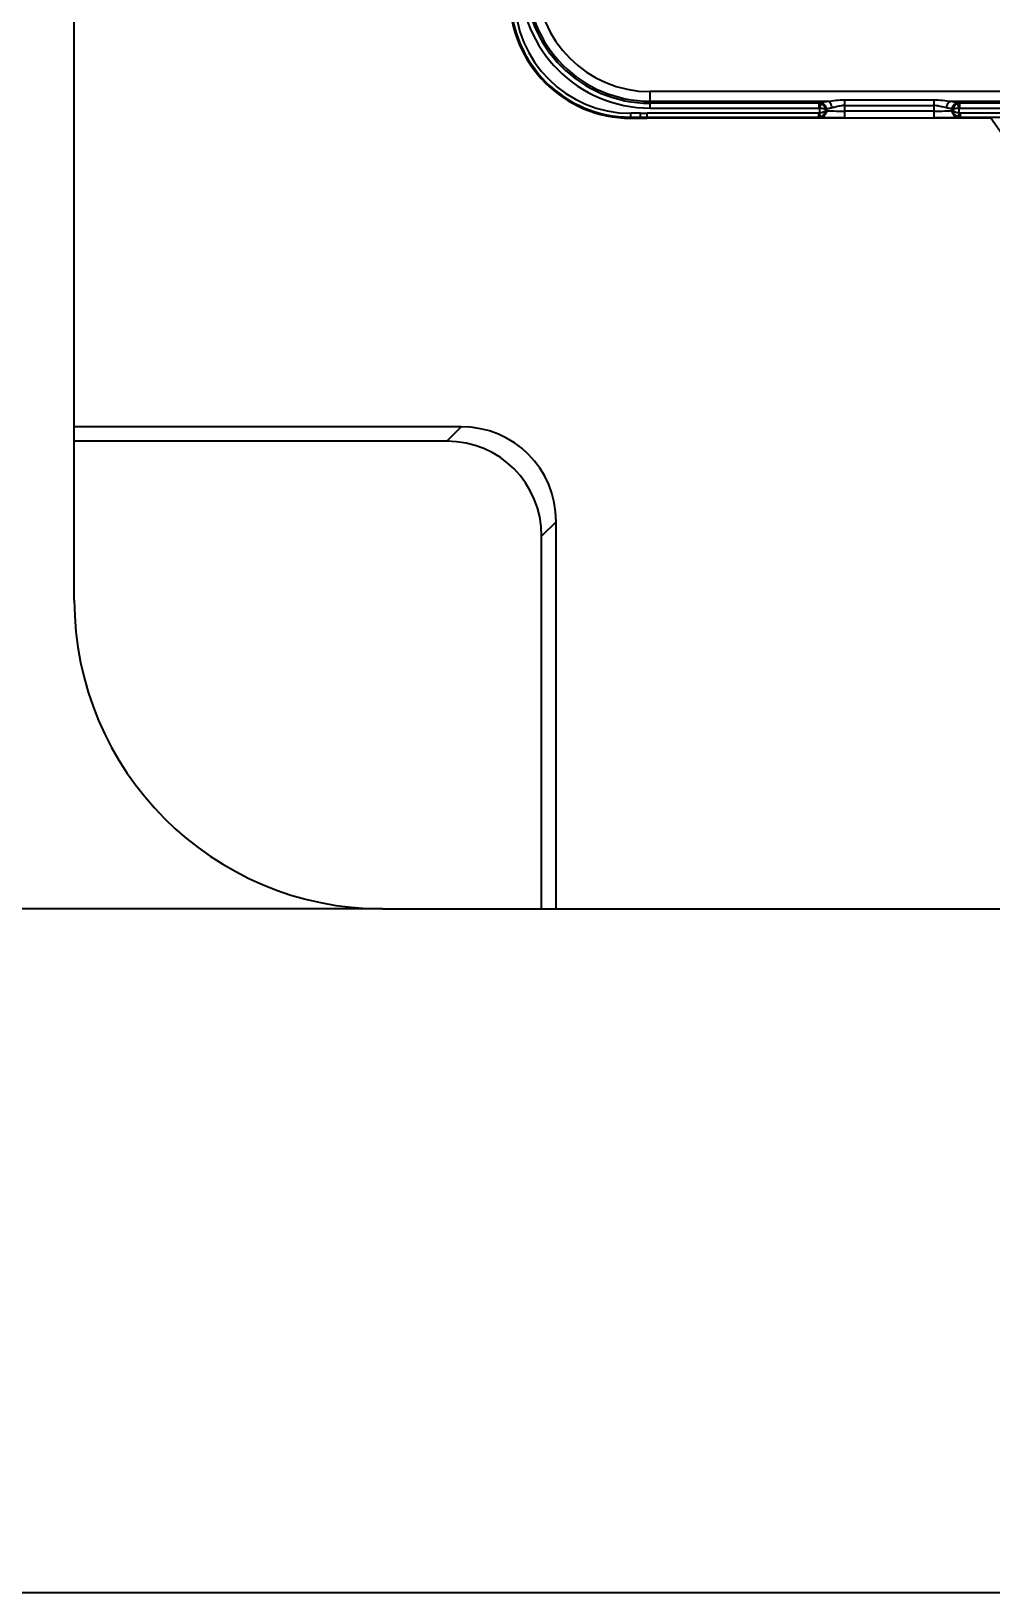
# Model space of a CAD drawing. Header units: millimetres. Extents: x -174 to 1895, y -261 to 458.
# Drawn here: x -16.2 to 83.4, y -18.4 to 143.5 of the extents above; entities that cross this region are included whole.
import ezdxf

# ---------------------------------------------------------------- set-up
doc = ezdxf.new("R2010")
doc.units = ezdxf.units.MM
doc.header["$LTSCALE"] = 16.335
doc.header["$PDMODE"] = 3
doc.header["$PDSIZE"] = 0.3125
doc.layers.get('0').update_dxf_attribs({"linetype": 'CONTINUOUS'})
doc.layers.get('Defpoints').update_dxf_attribs({"linetype": 'CONTINUOUS'})
doc.layers.add('202', color=7, linetype='CONTINUOUS')
doc.styles.get("Standard").update_dxf_attribs({"font": 'txt', "width": 0.8})
doc.dimstyles.get("Standard").update_dxf_attribs({"dimtxt": 0.15625, "dimasz": 0.1875, "dimexe": 0.125, "dimexo": 0.0625, "dimtad": 0, "dimtih": 1, "dimtoh": 1, "dimdsep": 46, "dimtxsty": 'Standard', "dimcen": 0.09, "dimadec": 0, "dimazin": 0, "dimtp": 0.01, "dimtm": 0.01, "dimtfac": 1, "dimtofl": 0, "dimtmove": 0, "dimatfit": 3, "dimfxl": 0, "dimtolj": 1, "dimarcsym": 0})

# ---------------------------------------------------------------- blocks, each defined once
blk = doc.blocks.new('*D35')
at = {"color": 6, "lineweight": -2}
for p, q in [((37.58, 337.5), (-49.19, 337.5)), ((-49.19, 331.5), (-49.19, 242.84)), ((-49.19, 58.5), (-49.19, 220.44)), ((20.27, 52.5), (-49.19, 52.5))]:
    blk.add_line(p, q, dxfattribs=at)
at = {"color": 6}
for points in [[(-50.19, 331.5), (-48.19, 331.5), (-49.19, 337.5)], [(-50.19, 58.5), (-48.19, 58.5), (-49.19, 52.5)]]:
    blk.add_solid(points, dxfattribs=at)
at = {"layer": 'Defpoints', "color": 0}
for p in [(37.58, 337.5), (-49.19, 52.5), (20.27, 52.5)]:
    blk.add_point(p, dxfattribs=at)
at = {"color": 4, "insert": (-49.19, 231.64), "char_height": 6, "attachment_point": 5, "rotation": 90}
blk.add_mtext('\\A1;285.00', dxfattribs=at)

msp = doc.modelspace()

# ---------------------------------------------------------------- linework, layer by layer
msp.add_lwpolyline([(-71.082, 385.971), (492.08, 385.971), (492.08, -18.425), (-71.082, -18.425)], close=True)
at = {"layer": '202', "color": 7, "linetype": 'Continuous'}
for p, q in [((-11.733, 84.497), (-11.733, 305.497)), ((48.019, 135.549), (48.019, 137.255)), ((90.877, 137.255), (48.019, 137.255)), ((48.019, 136.26), (66.438, 136.26)), ((65.525, 136.047), (48.019, 136.047)), ((65.525, 136.047), (65.67, 136.103)), ((65.525, 136.047), (65.525, 135.549)), ((68.22, 134.525), (68.22, 136.403)), ((68.22, 136.403), (77.465, 136.403)), ((77.465, 136.403), (77.465, 134.525)), ((79.246, 136.26), (90.963, 136.26)), ((80.015, 136.103), (80.159, 136.047)), ((80.159, 135.549), (80.159, 136.047)), ((91.099, 136.047), (80.159, 136.047)), ((47.009, 135.016), (46.009, 135.007)), ((46.009, 134.497), (46.009, 135.007)), ((46.009, 134.605), (47.009, 134.605)), ((46.009, 134.497), (47.009, 134.497)), ((47.009, 134.497), (47.009, 135.007)), ((47.717, 134.497), (47.717, 135.007)), ((65.482, 135.007), (47.717, 135.007)), ((47.717, 134.605), (65.482, 134.605)), ((83.376, 134.496), (47.717, 134.496)), ((48.019, 135.549), (65.525, 135.549)), ((65.482, 135.007), (65.482, 134.605)), ((65.67, 134.587), (65.482, 134.605)), ((65.728, 136.008), (65.588, 135.54)), ((65.588, 135.54), (65.588, 135.024)), ((65.713, 134.647), (65.588, 135.024)), ((66.331, 135.406), (66.249, 135.375)), ((66.249, 135.375), (66.249, 135.298)), ((66.331, 135.29), (66.249, 135.298)), ((66.331, 135.29), (66.331, 135.406)), ((77.465, 135.228), (68.219, 135.228)), ((68.22, 135.806), (77.465, 135.806)), ((68.22, 134.525), (77.464, 134.525)), ((79.354, 135.406), (79.354, 135.29)), ((79.435, 135.375), (79.354, 135.406)), ((79.435, 135.298), (79.354, 135.29)), ((79.435, 135.375), (79.435, 135.298)), ((80.096, 135.54), (79.956, 136.008)), ((80.096, 135.024), (79.971, 134.647)), ((80.202, 134.605), (80.015, 134.587)), ((80.096, 135.024), (80.096, 135.54)), ((80.159, 135.549), (90.968, 135.549)), ((80.202, 135.007), (80.202, 134.605)), ((93.069, 135.007), (80.202, 135.007)), ((80.202, 134.605), (236.332, 134.605)), ((125.099, 74.911), (83.376, 134.496)), ((28.419, 102.497), (-11.733, 102.497)), ((26.92, 100.998), (28.419, 102.497)), ((26.92, 100.998), (-11.733, 100.998)), ((38.267, 92.649), (36.768, 91.15)), ((38.267, 52.497), (38.267, 92.649)), ((36.768, 52.497), (36.768, 91.15)), ((20.267, 52.497), (296.267, 52.497))]:
    msp.add_line(p, q, dxfattribs=at)
for centre, radius, start, end in [((48.019, 149.051), 13.502, 180, 270), ((48.019, 149.051), 13.004, 180, 270), ((48.019, 149.051), 12.791, 180, 270), ((48.019, 149.051), 11.796, 180, 270), ((46.009, 147.041), 12.544, 180, 270), ((46.009, 147.041), 12.436, 180, 270), ((46.009, 147.041), 12.034, 180, 270), ((47.717, 148.75), 13.742, 267.04673, 270), ((47.717, 148.75), 14.144, 267.12878, 270), ((47.717, 148.75), 14.253, 267.15251, 270), ((65.476, 135.305), 0.7, 270.47292, 289.75595), ((80.208, 135.305), 0.7, 250.24154, 269.5296), ((20.267, 84.497), 32, 180, 270)]:
    msp.add_arc(centre, radius, start, end, dxfattribs=at)
for centre in [(28.113, 92.342), (26.614, 90.844)]:
    msp.add_ellipse(centre, major_axis=(7.288, 7.288), ratio=0.9702875, start_param=-0.770319, end_param=0.770319, dxfattribs=at)
for points in [[(65.525, 136.047), (65.594, 136.044), (65.663, 136.031), (65.728, 136.008)], [(79.956, 136.008), (80.021, 136.031), (80.09, 136.044), (80.159, 136.047)], [(65.482, 135.007), (65.518, 135.007), (65.554, 135.013), (65.588, 135.024)], [(65.588, 135.54), (65.568, 135.546), (65.546, 135.549), (65.525, 135.549)], [(80.159, 135.549), (80.138, 135.549), (80.117, 135.546), (80.096, 135.54)], [(80.096, 135.024), (80.13, 135.013), (80.167, 135.007), (80.202, 135.007)]]:
    msp.add_open_spline(points, degree=3, dxfattribs=at)
for points, knots in [([(65.67, 136.103), (65.771, 136.142), (66.027, 136.203), (66.285, 136.241), (66.438, 136.26)], [0, 0, 0, 0, 0.4126589, 1, 1, 1, 1]), ([(65.67, 136.103), (65.838, 136.094), (66.101, 135.966), (66.284, 135.668), (66.327, 135.492), (66.331, 135.406)], [0, 0, 0, 0, 0.4876333, 0.7510074, 1, 1, 1, 1]), ([(66.438, 136.26), (66.728, 136.281), (67.318, 136.365), (67.914, 136.4), (68.22, 136.403)], [0, 0, 0, 0, 0.4872582, 1, 1, 1, 1]), ([(66.9, 135.563), (66.894, 135.646), (66.861, 135.81), (66.746, 136.079), (66.565, 136.24), (66.438, 136.26)], [0, 0, 0, 0, 0.2816607, 0.5627727, 1, 1, 1, 1]), ([(77.465, 136.403), (77.77, 136.4), (78.366, 136.365), (78.957, 136.281), (79.246, 136.26)], [0, 0, 0, 0, 0.5127356, 1, 1, 1, 1]), ([(78.784, 135.563), (78.79, 135.646), (78.824, 135.81), (78.938, 136.079), (79.119, 136.24), (79.246, 136.26)], [0, 0, 0, 0, 0.2816607, 0.5627727, 1, 1, 1, 1]), ([(79.246, 136.26), (79.399, 136.241), (79.658, 136.203), (79.914, 136.142), (80.015, 136.103)], [0, 0, 0, 0, 0.5873411, 1, 1, 1, 1]), ([(79.354, 135.406), (79.357, 135.492), (79.401, 135.668), (79.583, 135.966), (79.847, 136.094), (80.015, 136.103)], [0, 0, 0, 0, 0.2489926, 0.5123667, 1, 1, 1, 1]), ([(66.249, 135.375), (66.219, 135.398), (66.134, 135.436), (65.915, 135.501), (65.725, 135.528), (65.588, 135.54)], [0, 0, 0, 0, 0.1667063, 0.4005649, 1, 1, 1, 1]), ([(66.249, 135.298), (66.222, 135.263), (66.141, 135.199), (65.926, 135.088), (65.728, 135.044), (65.588, 135.024)], [0, 0, 0, 0, 0.1815937, 0.4158497, 1, 1, 1, 1]), ([(66.331, 135.29), (66.33, 135.203), (66.291, 135.022), (66.112, 134.715), (65.84, 134.59), (65.67, 134.587)], [0, 0, 0, 0, 0.2512092, 0.5146568, 1, 1, 1, 1]), ([(68.22, 134.525), (67.701, 134.525), (66.983, 134.531), (66.133, 134.558), (65.802, 134.575), (65.67, 134.587)], [0, 0, 0, 0, 0.6101905, 0.8440739, 1, 1, 1, 1]), ([(65.713, 134.647), (65.853, 134.697), (66.1, 134.88), (66.226, 135.158), (66.249, 135.298)], [0, 0, 0, 0, 0.5098341, 1, 1, 1, 1]), ([(66.249, 135.375), (66.23, 135.513), (66.108, 135.786), (65.864, 135.961), (65.728, 136.008)], [0, 0, 0, 0, 0.4938215, 1, 1, 1, 1]), ([(66.9, 135.563), (66.787, 135.545), (66.593, 135.505), (66.404, 135.444), (66.331, 135.406)], [0, 0, 0, 0, 0.5821086, 1, 1, 1, 1]), ([(66.331, 135.29), (66.429, 135.278), (66.674, 135.261), (67.303, 135.234), (67.835, 135.228), (68.219, 135.228)], [0, 0, 0, 0, 0.1565052, 0.389959, 1, 1, 1, 1]), ([(68.22, 135.806), (68.098, 135.802), (67.889, 135.788), (67.598, 135.734), (67.282, 135.65), (67.049, 135.6), (66.9, 135.563)], [0, 0, 0, 0, 0.2703524, 0.467977, 0.657754, 1, 1, 1, 1]), ([(80.015, 134.587), (79.883, 134.575), (79.551, 134.558), (78.701, 134.531), (77.983, 134.525), (77.464, 134.525)], [0, 0, 0, 0, 0.1559425, 0.3898239, 1, 1, 1, 1]), ([(78.784, 135.563), (78.688, 135.587), (78.426, 135.643), (77.994, 135.765), (77.645, 135.8), (77.465, 135.806)], [0, 0, 0, 0, 0.2218645, 0.5973351, 1, 1, 1, 1]), ([(77.465, 135.228), (77.849, 135.228), (78.381, 135.234), (79.01, 135.261), (79.256, 135.278), (79.354, 135.291)], [0, 0, 0, 0, 0.6100379, 0.8434941, 1, 1, 1, 1]), ([(79.354, 135.406), (79.28, 135.444), (79.091, 135.505), (78.898, 135.545), (78.784, 135.563)], [0, 0, 0, 0, 0.4178914, 1, 1, 1, 1]), ([(80.015, 134.587), (79.845, 134.59), (79.573, 134.715), (79.393, 135.022), (79.355, 135.203), (79.354, 135.29)], [0, 0, 0, 0, 0.4853436, 0.7487906, 1, 1, 1, 1]), ([(79.956, 136.008), (79.821, 135.961), (79.577, 135.786), (79.455, 135.513), (79.435, 135.375)], [0, 0, 0, 0, 0.5061786, 1, 1, 1, 1]), ([(80.096, 135.54), (79.96, 135.528), (79.77, 135.501), (79.551, 135.436), (79.466, 135.398), (79.435, 135.375)], [0, 0, 0, 0, 0.5994351, 0.8332935, 1, 1, 1, 1]), ([(79.435, 135.298), (79.459, 135.158), (79.585, 134.88), (79.832, 134.697), (79.971, 134.647)], [0, 0, 0, 0, 0.4900665, 1, 1, 1, 1]), ([(80.096, 135.024), (79.956, 135.044), (79.759, 135.088), (79.543, 135.199), (79.462, 135.263), (79.435, 135.298)], [0, 0, 0, 0, 0.5840489, 0.8183237, 1, 1, 1, 1])]:
    msp.add_open_spline(points, degree=3, knots=knots, dxfattribs=at)

# ---------------------------------------------------------------- dimensions: what is measured, and where the dimension line sits
dim = msp.add_linear_dim(base=(-49.187, 52.497), p1=(37.584, 337.497), p2=(20.267, 52.497), angle=90, dimstyle='Standard', override={"dimtxt": 6, "dimasz": 6, "dimexe": 0, "dimexo": 0, "dimgap": 0, "dimtih": 0, "dimtoh": 0, "dimzin": 0, "dimcen": 0, "dimclrd": 6, "dimclre": 6, "dimclrt": 4, "dimtp": 0, "dimtm": 0, "dimtzin": 0})
dim.commit()
dim.dimension.update_dxf_attribs({"geometry": '*D35', "text_midpoint": (-49.187, 231.636), "dimtype": 160})

doc.saveas('drawing.dxf')
